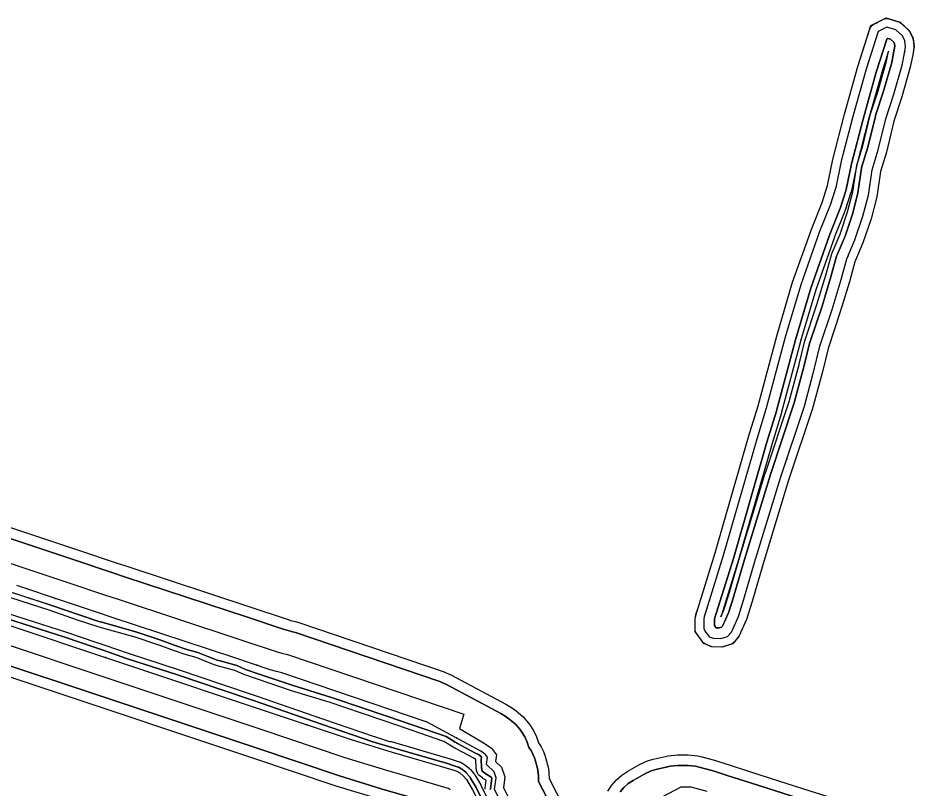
# Model space of a CAD drawing. Header units: inches. Extents: x 87989 to 118156, y 435697 to 451526.
# Drawn here: x 96959.9 to 97381.4, y 450994.8 to 451357.6 of the extents above; entities that cross this region are included whole.
import ezdxf

# ---------------------------------------------------------------- set-up
doc = ezdxf.new("R2010")
doc.units = ezdxf.units.IN
doc.header["$MEASUREMENT"] = 0
for name, color, linetype, true_color in [('As_waterkering_BWK', 7, 'Continuous', 0x7b8981), ('Beschermingszone_BWK', 7, 'Continuous', 0xcf890d), ('Grens_bebouwingsvrije_zone_BWK', 7, 'Continuous', 0x6789ae), ('Kernzone_BWK', 7, 'Continuous', 0xcb89af), ('Referentiepunten_BWK', 7, 'Continuous', 0x178980)]:
    doc.layers.add(name, color=color, linetype=linetype, true_color=true_color)

msp = doc.modelspace()

# ---------------------------------------------------------------- linework, layer by layer
at = {"layer": 'As_waterkering_BWK'}
for points in [[(97283.4026, 451068.849), (97285.0595, 451066.505), (97286.9412, 451065.7524), (97290.5791, 451065.6269), (97293.7153, 451066.5678), (97295.5342, 451068.7003), (97298.8586, 451075.9762), (97301.4302, 451084.1929), (97306.448, 451101.379), (97318.6163, 451141.2709), (97329.8437, 451175.0158), (97334.6107, 451192.7665), (97337.1196, 451203.2412), (97342.8901, 451220.49), (97347.1553, 451234.4773), (97349.7896, 451244.1993), (97353.6157, 451253.1687), (97357.3791, 451264.2707), (97359.9508, 451274.2436), (97361.707, 451286.161), (97364.5296, 451295.5067), (97368.1048, 451310.1212), (97371.8681, 451321.6622), (97375.757, 451335.3986), (97376.886, 451340.9809), (97377.3878, 451344.1171), (97377.0742, 451346.7514), (97375.9451, 451349.1349), (97372.8717, 451351.9574), (97368.6065, 451353.2746), (97366.3488, 451352.1115)], [(97366.3488, 451352.1115), (97364.4668, 451351.1421), (97358.8682, 451333.5471), (97352.6238, 451311.2456), (97347.1228, 451290.1335), (97344.5953, 451277.7933), (97341.9191, 451269.4674), (97337.0127, 451257.1272), (97328.0921, 451232.0009), (97320.807, 451207.4692), (97311.8864, 451174.0169), (97307.4261, 451159.4466), (97291.6663, 451104.7335), (97283.6378, 451078.8638), (97282.7387, 451076.0389), (97282.4879, 451074.5336), (97282.4879, 451070.143), (97283.4026, 451068.849)], [(96880.3861, 451096.9878), (97077.2365, 451031.371), (97116.6595, 451018.1418), (97135.9741, 451012.1887), (97150.5866, 451007.9438)], [(97152.0647, 451026.4316), (97151.9815, 451026.4762), (97084.0824, 451049.4553), (97081.5933, 451050.1047), (97078.6414, 451050.9873), (97061.5522, 451056.6918), (97004.2209, 451075.5807), (96997.7775, 451077.7227), (96980.9848, 451083.3806), (96959.4685, 451090.523)], [(97240.6903, 450929.0408), (97240.687, 450929.032), (97211.18, 450941.841), (97208.695, 450944.826), (97198.5482, 450968.6647), (97195.3732, 450973.1626), (97184.118, 450994.608), (97184.854, 451000.163), (97183.944, 451002.92), (97180.302, 451006.382), (97180.838, 451009.841), (97179.8951, 451011.1304), (97177.6461, 451012.7179), (97152.0647, 451026.4316)], [(97150.5866, 451007.9438), (97164.5365, 451003.8914), (97166.3833, 451003.254), (97167.7166, 451002.4295), (97169.4255, 451001.0308), (97170.8824, 450999.3918), (97173.7161, 450994.5096), (97180.6874, 450980.7779), (97186.7875, 450968.2004), (97195.4738, 450950.0786), (97199.3621, 450942.1237), (97201.462, 450937.8998), (97203.4684, 450935.4648), (97205.8518, 450932.9874), (97208.7725, 450930.8622), (97218.935, 450925.6749), (97237.1388, 450917.6923)]]:
    msp.add_lwpolyline(points, dxfattribs=at)
at = {"layer": 'Beschermingszone_BWK'}
for points in [[(96945.5182, 451121.4596), (96967.3273, 451114.2556), (96988.914, 451107.0897), (97005.7119, 451101.4301), (97012.0757, 451099.3146), (97069.4215, 451080.4209), (97086.182, 451074.8263), (97088.3321, 451074.1834), (97090.394, 451073.6454), (97092.0966, 451073.1359), (97159.9957, 451050.1569), (97163.8488, 451048.4801), (97189.4579, 451034.7515), (97192.0632, 451033.1421), (97194.3121, 451031.5546), (97197.4239, 451028.9557), (97200.0746, 451025.888), (97201.0175, 451024.5986), (97202.639, 451022.0738), (97203.9191, 451019.3599), (97204.8364, 451016.5029), (97206.026, 451014.7127), (97206.9803, 451012.7868), (97207.6842, 451010.7559), (97208.5942, 451007.9989), (97209.4742, 451004.5042), (97209.8307, 450999.8097), (97216.7456, 450986.2364)], [(97212.4711, 450983.6216), (97204.7352, 450998.3615), (97204.8206, 451001.0846), (97204.5223, 451003.7926), (97203.8462, 451006.4317), (97202.837, 451009.4746), (97201.2645, 451012.92), (97200.2524, 451014.3654), (97199.5104, 451016.9393), (97198.4129, 451019.3828), (97196.9816, 451021.6471), (97196.0387, 451022.9365), (97193.9181, 451025.3906), (97191.4287, 451027.4697), (97189.1798, 451029.0572), (97187.0956, 451030.3448), (97161.4864, 451044.0734), (97158.3928, 451045.4207), (97090.4938, 451068.3998), (97089.1316, 451068.8074), (97086.9843, 451069.3677), (97084.6739, 451070.0585), (97067.8477, 451075.675), (97010.5047, 451094.5678), (97004.125, 451096.6886), (96987.3281, 451102.3479), (96965.7555, 451109.5091), (96943.9487, 451116.7124)], [(97179.623, 450994.7012), (97179.6387, 450995.0078), (97179.6563, 450995.1992), (97180.1523, 450998.9414), (97178.6582, 450999.8477), (97178.3828, 451000.041), (97176.7598, 451001.3516), (97176.4746, 451001.6289), (97176.2344, 451001.9473), (97176.0508, 451002.2988), (97175.9238, 451002.6758), (97175.4902, 451004.4043), (97175.4551, 451004.5762), (97175.416, 451004.9707), (97175.3555, 451008.7578), (97175.3594, 451008.8242), (97175.2773, 451008.8828), (97175.0254, 451009.0176), (97174.8496, 451009.0723), (97174.6816, 451009.1484), (97174.5254, 451009.2461), (97173.9863, 451009.5742), (97169.6719, 451011.8867), (97165.3555, 451014.1328), (97160.2656, 451017.2051), (97138.0879, 451024.9102), (97132.2168, 451026.9512), (97121.5508, 451030.5332), (97106.7363, 451035.4863), (97088.5859, 451041.0957), (97072.5684, 451046.4941), (97066.1309, 451048.7598), (97065.9043, 451048.8516), (97062.0313, 451050.6582), (97054.3574, 451052.7031), (97052.9434, 451053.0781), (97052.6895, 451053.1621), (97048.3457, 451054.834), (97043.7617, 451056.6777), (97038.6641, 451058.0957), (97038.543, 451058.1328), (97033.1504, 451059.9297), (97033.0684, 451059.959), (97026.334, 451062.4727), (97026.25, 451062.502), (97015.0879, 451066.2227), (96999.2988, 451070.7168), (96997.2461, 451071.334), (96987.9746, 451074.3379), (96975.1621, 451078.8398), (96956.6738, 451084.8359)], [(96957.4512, 451087.2129), (96975.9629, 451081.209), (96988.7754, 451076.707), (96997.9902, 451073.7207), (97000, 451073.1172), (97015.8242, 451068.6133), (97027.125, 451064.8457), (97033.9414, 451062.3027), (97039.334, 451060.5039), (97044.5645, 451059.0488), (97049.2617, 451057.1602), (97053.5879, 451055.4941), (97055, 451055.1191), (97062.8867, 451053.0176), (97066.9609, 451051.1172), (97073.3828, 451048.8574), (97089.3535, 451043.4746), (97107.502, 451037.8652), (97122.3457, 451032.9043), (97133.0254, 451029.3164), (97139.8555, 451026.9434), (97161.3242, 451019.4844), (97165.5293, 451016.9434), (97166.1426, 451016.6152), (97166.6699, 451016.2578), (97170.5156, 451014.2715), (97175.2285, 451011.7441), (97175.8262, 451011.3809), (97175.9375, 451011.3652), (97176.5938, 451011.0137), (97177.9824, 451010.0313), (97178.0391, 451009.8281), (97177.8555, 451008.7773), (97177.916, 451005.0117), (97178.3496, 451003.2813), (97179.9531, 451001.9844), (97181.9922, 451000.75), (97182.7129, 451000.2695), (97182.8105, 450999.9707), (97182.1348, 450994.8711), (97182.1191, 450994.5645)], [(96875.04, 451079.7962), (97071.5273, 451014.3005), (97111.1454, 451001.0087), (97130.8126, 450994.9453), (97145.5653, 450990.6584)], [(97129.3788, 450990.1554), (97109.6137, 450996.2495), (97069.9413, 451009.5587), (96873.555, 451075.0207)], [(97237.3856, 450993.8175), (97239.2338, 450996.6237), (97241.4419, 450999.1565), (97243.97, 451001.37), (97246.7723, 451003.2241), (97252.3306, 451006.3433), (97256.0114, 451008.032), (97258.7714, 451008.8598), (97264.3276, 451010.1828), (97265.777, 451010.4828), (97270.1182, 451010.8626), (97275.1453, 451010.8626), (97279.4865, 451010.4828), (97281.5868, 451010.0185), (97287.54, 451008.431), (97288.9492, 451008.0104), (97295.4711, 451005.8546), (97303.1232, 451003.3987), (97313.316, 451000.0917), (97329.4522, 450994.9991), (97340.3582, 450991.5022)], [(97327.9364, 450990.2344), (97311.7921, 450995.3296), (97301.5878, 450998.6403), (97293.9277, 451001.0988), (97287.3791, 451003.2633), (97286.2516, 451003.5998), (97280.2985, 451005.1873), (97278.6182, 451005.5588), (97275.1453, 451005.8626), (97270.1182, 451005.8626), (97266.6452, 451005.5588), (97265.4857, 451005.3187), (97259.9295, 451003.9958), (97257.7215, 451003.3335), (97254.7769, 451001.9826), (97249.2454, 450998.8787), (97247.0036, 450997.3954), (97244.9811, 450995.6246), (97243.2146, 450993.5984)]]:
    msp.add_lwpolyline(points, dxfattribs=at)
for points in [[(97289.9298, 451070.6523, 0), (97289.0694, 451070.6819, 0), (97288.209, 451070.7115, 0), (97287.8484, 451071.2217, 0), (97287.4879, 451071.7318, 0), (97287.4879, 451074.1198, 0), (97287.6119, 451074.8638, 0), (97288.4077, 451077.3646, 0), (97296.4563, 451103.3007, 0), (97312.2074, 451157.9829, 0), (97312.231, 451158.0625, 0), (97316.6674, 451172.5533, 0), (97316.7175, 451172.7286, 0), (97325.6201, 451206.1132, 0), (97332.8479, 451230.4517, 0), (97341.6934, 451255.3665, 0), (97346.5653, 451267.6201, 0), (97346.6792, 451267.9374, 0), (97349.3554, 451276.2633, 0), (97349.4936, 451276.79, 0), (97351.9945, 451289.0007, 0), (97357.439, 451309.8973, 0), (97357.4626, 451309.9847, 0), (97363.6594, 451332.1145, 0), (97368.6198, 451347.657, 0), (97369.0816, 451347.8949, 0), (97370.3197, 451347.5126, 0), (97371.8443, 451346.1124, 0), (97372.2058, 451345.3492, 0), (97372.3404, 451344.2185, 0), (97371.9649, 451341.8719, 0), (97370.894, 451336.5769, 0), (97367.084, 451323.1188, 0), (97363.3511, 451311.6713, 0), (97363.248, 451311.3093, 0), (97359.7045, 451296.8245, 0), (97356.9205, 451287.6066, 0), (97356.7604, 451286.89, 0), (97355.0429, 451275.2351, 0), (97352.584, 451265.6995, 0), (97348.9417, 451254.9548, 0), (97345.1906, 451246.1613, 0), (97344.9637, 451245.507, 0), (97342.3498, 451235.8606, 0), (97338.1271, 451222.0126, 0), (97332.3779, 451204.8275, 0), (97332.2571, 451204.4059, 0), (97329.7641, 451193.9974, 0), (97325.053, 451176.4547, 0), (97313.872, 451142.8494, 0), (97313.8339, 451142.7297, 0), (97301.657, 451102.8091, 0), (97296.658, 451085.6865, 0), (97296.6302, 451085.5944, 0), (97294.1805, 451077.7689, 0), (97291.2767, 451071.4136, 0), (97290.8673, 451070.9335, 0)], [(97290.5357, 451075.8074, 0), (97291.8414, 451078.6653, 0), (97294.2408, 451086.3297, 0), (97294.2616, 451086.3987, 0), (97299.2615, 451103.524, 0), (97311.4473, 451143.474, 0), (97311.495, 451143.6237, 0), (97322.6576, 451177.1742, 0), (97327.3324, 451194.58, 0), (97327.3492, 451194.6459, 0), (97329.8259, 451204.9882, 0), (97329.8538, 451205.0944, 0), (97329.9746, 451205.5159, 0), (97330.0071, 451205.6207, 0), (97335.7354, 451222.7419, 0), (97335.7558, 451222.8059, 0), (97339.9362, 451236.5146, 0), (97339.9579, 451236.59, 0), (97342.5507, 451246.1608, 0), (97342.6018, 451246.3263, 0), (97342.8287, 451246.9805, 0), (97342.8911, 451247.1421, 0), (97346.6047, 451255.8479, 0), (97350.1864, 451266.4139, 0), (97352.5889, 451275.731, 0), (97354.2872, 451287.2545, 0), (97354.3206, 451287.4351, 0), (97354.4807, 451288.1517, 0), (97354.5273, 451288.3293, 0), (97357.292, 451297.4834, 0), (97360.8196, 451311.9034, 0), (97360.8437, 451311.9944, 0), (97360.9468, 451312.3564, 0), (97360.9743, 451312.4464, 0), (97364.6776, 451323.8, 0), (97364.7063, 451323.8942, 0), (97368.4626, 451337.166, 0), (97369.4431, 451342.0142, 0), (97366.0676, 451331.4402, 0), (97366.0418, 451331.3542, 0), (97359.873, 451309.3217, 0), (97359.8553, 451309.256, 0), (97354.4304, 451288.4343, 0), (97351.9427, 451276.2885, 0), (97351.9118, 451276.1558, 0), (97351.7736, 451275.629, 0), (97351.7355, 451275.4982, 0), (97349.0593, 451267.1722, 0), (97349.0321, 451267.0925, 0), (97348.9182, 451266.7753, 0), (97348.8884, 451266.6965, 0), (97344.0501, 451254.5298, 0), (97344.0173, 451254.4426, 0), (97335.2258, 451229.6771, 0), (97328.0361, 451205.4688, 0), (97328.0171, 451205.4012, 0), (97319.1271, 451172.0625, 0), (97319.0643, 451171.8434, 0), (97314.6157, 451157.3108, 0), (97298.8513, 451102.5841, 0), (97290.7927, 451076.6151, 0)]]:
    msp.add_polyline3d(points, close=True, dxfattribs=at)
for points in [[(97182.4785, 450981.666, 0), (97175.4863, 450995.4395, 0), (97175.4453, 450995.5137, 0), (97172.8418, 451000, 0), (97172.6113, 451000.3965, 0), (97172.5117, 451000.5703, 0), (97172.3965, 451000.6992, 0), (97170.9199, 451002.3594, 0), (97170.8145, 451002.4785, 0), (97170.6914, 451002.5781, 0), (97168.9844, 451003.9766, 0), (97168.8809, 451004.0605, 0), (97168.7676, 451004.1309, 0), (97167.4102, 451004.9707, 0), (97167.2461, 451005.0723, 0), (97167.0508, 451005.1387, 0), (97165.1895, 451005.7813, 0), (97161.9316, 451006.873, 0), (97134.2676, 451014.8066, 0), (97126.7949, 451017.1113, 0), (97102.7988, 451025.3359, 0), (97071.1582, 451036.3496, 0), (97054.9121, 451041.8125, 0), (97035.0391, 451048.5039, 0), (97010.9727, 451056.3066, 0), (97000, 451060.1289, 0), (96995.8008, 451061.5898, 0), (96981.9375, 451066.3145, 0), (96954.5293, 451075.1094, 0)], [(96955.3086, 451077.4844, 0), (96982.7227, 451068.6875, 0), (96996.6133, 451063.9531, 0), (97000.8223, 451062.4883, 0), (97011.7695, 451058.6777, 0), (97035.8242, 451050.877, 0), (97055.709, 451044.1836, 0), (97071.9688, 451038.7148, 0), (97103.6152, 451027.6992, 0), (97127.5313, 451019.5, 0), (97127.6055, 451019.4766, 0), (97134.7754, 451017.2676, 0), (97135.5156, 451017.1875, 0), (97163.6328, 451008.9414, 0), (97165.9941, 451008.1484, 0), (97167.8672, 451007.502, 0), (97168.0801, 451007.4277, 0), (97168.4961, 451007.2363, 0), (97168.5684, 451007.1934, 0), (97168.7168, 451007.1016, 0), (97170.084, 451006.2578, 0), (97170.1953, 451006.1875, 0), (97170.4648, 451005.9961, 0), (97170.5664, 451005.9121, 0), (97172.2754, 451004.5137, 0), (97172.3984, 451004.4121, 0), (97172.6836, 451004.1387, 0), (97172.7891, 451004.0195, 0), (97174.2734, 451002.3516, 0), (97174.373, 451002.2383, 0), (97174.4258, 451002.1777, 0), (97174.6738, 451001.8242, 0), (97174.7734, 451001.6504, 0), (97175.0039, 451001.2559, 0), (97177.623, 450996.7441, 0), (97177.7168, 450996.5723, 0), (97184.7188, 450982.7773, 0)]]:
    msp.add_polyline3d(points, dxfattribs=at)
at = {"layer": 'Grens_bebouwingsvrije_zone_BWK'}
msp.add_lwpolyline([(97280.1363, 451066.54), (97278.4879, 451068.8719), (97278.4879, 451074.8646), (97278.8403, 451076.9791), (97279.8218, 451080.0631), (97287.8339, 451105.88), (97303.5915, 451160.5857), (97308.0402, 451175.118), (97316.9565, 451208.5541), (97324.2875, 451233.2402), (97333.2682, 451258.5358), (97338.1522, 451270.8199), (97340.7204, 451278.8096), (97343.2253, 451291.0397), (97348.7622, 451312.2892), (97355.0353, 451334.6931), (97361.1587, 451353.9374), (97364.5169, 451355.6674), (97368.2265, 451357.5784), (97374.9134, 451355.5133), (97379.2258, 451351.5529), (97380.9689, 451347.8732), (97381.4257, 451344.036), (97380.8228, 451340.2682), (97379.6473, 451334.4559), (97375.6955, 451320.4969), (97371.9544, 451309.0244), (97368.3896, 451294.4525), (97365.6213, 451285.2865), (97363.8771, 451273.4504), (97361.2152, 451263.1276), (97357.3549, 451251.7398), (97353.5778, 451242.8852), (97350.9996, 451233.3706), (97346.7005, 451219.2719), (97340.9687, 451202.1387), (97338.4879, 451191.7817), (97333.6763, 451173.8647), (97322.4276, 451140.0558), (97310.281, 451100.2349), (97305.2591, 451083.0349), (97302.601, 451074.5421), (97298.9402, 451066.5297), (97295.9937, 451063.0752), (97291.0986, 451061.6066), (97286.1047, 451061.7788), (97282.4759, 451063.2304)], close=True, dxfattribs=at)
for points in [[(96940.4959, 451106.2683), (96962.2977, 451099.0667), (96983.8393, 451091.9159), (97000.6339, 451086.2574), (97007.0486, 451084.1249), (97064.3852, 451065.2343), (97081.356, 451059.5694), (97084.0193, 451058.7731), (97086.6643, 451058.0829), (97169.6777, 451030.0778), (97167.6902, 451023.3204), (97179.7523, 451016.1273), (97182.737, 451014.0204), (97185.0445, 451010.8653), (97184.5754, 451007.8386), (97187.4277, 451005.1273), (97188.9397, 451000.5463), (97188.2502, 450995.342), (97198.7928, 450975.2544)], [(97163.1729, 450994.5182), (97162.4908, 450995.0765), (97161.8112, 450995.3111), (97148.0759, 450999.3011), (97133.3932, 451003.5664), (97113.902, 451009.574), (97074.3819, 451022.8357), (96877.7131, 451088.392)], [(97263.2866, 450991.3225), (97271.8327, 450995.8626), (97276.4557, 450995.8626), (97283.9593, 450993.8616)]]:
    msp.add_lwpolyline(points, dxfattribs=at)
at = {"layer": 'Kernzone_BWK'}
for points in [[(96943.9492, 451116.7109), (96965.7559, 451109.5078), (96987.3281, 451102.3477), (97004.125, 451096.6875), (97010.5039, 451094.5664), (97067.8477, 451075.6758), (97084.6738, 451070.0586), (97086.9844, 451069.3672), (97089.1309, 451068.8086), (97090.4941, 451068.3984), (97158.3926, 451045.4219), (97161.4863, 451044.0742), (97187.0957, 451030.3438), (97189.1797, 451029.0586), (97191.4277, 451027.4688), (97193.918, 451025.3906), (97196.0391, 451022.9375), (97196.9824, 451021.6484), (97198.4121, 451019.3828), (97199.5098, 451016.9375), (97200.252, 451014.3672), (97201.2637, 451012.9219), (97202.8379, 451009.4727), (97203.8457, 451006.4336), (97204.5215, 451003.793), (97204.8203, 451001.0859), (97204.7344, 450998.3633), (97212.4707, 450983.6211)], [(97182.1191, 450994.5625), (97182.1348, 450994.8711), (97182.8105, 450999.9727), (97182.7129, 451000.2695), (97181.9922, 451000.75), (97179.9531, 451001.9844), (97178.3496, 451003.2813), (97177.916, 451005.0117), (97177.8555, 451008.7773), (97178.0391, 451009.8281), (97177.9824, 451010.0313), (97176.5938, 451011.0117), (97175.9375, 451011.3633), (97175.8262, 451011.3828), (97175.2285, 451011.7461), (97170.5156, 451014.2734), (97166.6699, 451016.2578), (97166.1426, 451016.6172), (97165.5293, 451016.9453), (97161.3242, 451019.4844), (97139.8555, 451026.9414), (97133.0254, 451029.3164), (97122.3457, 451032.9023), (97107.502, 451037.8672), (97089.3535, 451043.4727), (97073.3828, 451048.8594), (97066.9609, 451051.1172), (97062.8867, 451053.0156), (97055, 451055.1172), (97053.5879, 451055.4961), (97049.2617, 451057.1602), (97044.5645, 451059.0508), (97039.334, 451060.5039), (97033.9414, 451062.3008), (97027.125, 451064.8477), (97015.8242, 451068.6133), (97000, 451073.1172), (96997.9902, 451073.7227), (96988.7754, 451076.707), (96975.9629, 451081.2109), (96957.4512, 451087.2109)], [(97145.5645, 450990.6602), (97130.8125, 450994.9453), (97111.1445, 451001.0078), (97071.5273, 451014.3008), (96875.0391, 451079.7969)], [(96954.5293, 451075.1094), (96981.9375, 451066.3125), (96995.8008, 451061.5898), (97000, 451060.1289), (97010.9727, 451056.3086), (97035.0391, 451048.5039), (97054.9121, 451041.8125), (97071.1582, 451036.3516), (97102.7988, 451025.3359), (97126.7949, 451017.1094), (97134.2676, 451014.8086), (97161.9316, 451006.875), (97165.1895, 451005.7813), (97167.0508, 451005.1406), (97167.2461, 451005.0703), (97167.4102, 451004.9688), (97168.7676, 451004.1289), (97168.8809, 451004.0625), (97168.9844, 451003.9766), (97170.6914, 451002.5781), (97170.8145, 451002.4766), (97170.9199, 451002.3594), (97172.3965, 451000.6992), (97172.5117, 451000.5703), (97172.6113, 451000.3945), (97172.8418, 451000), (97175.4453, 450995.5117), (97175.4863, 450995.4414), (97182.4785, 450981.668)], [(97243.2148, 450993.5977), (97244.9805, 450995.625), (97247.0039, 450997.3945), (97249.2461, 450998.8789), (97254.7773, 451001.9844), (97257.7207, 451003.332), (97259.9297, 451003.9961), (97265.4863, 451005.3203), (97266.6445, 451005.5586), (97270.1191, 451005.8633), (97275.1445, 451005.8633), (97278.6191, 451005.5586), (97280.2988, 451005.1875), (97286.252, 451003.6016), (97287.3789, 451003.2617), (97293.9277, 451001.0977), (97301.5879, 450998.6406), (97311.793, 450995.3281), (97327.9355, 450990.2344)]]:
    msp.add_lwpolyline(points, dxfattribs=at)
for points in [[(97290.5102, 451061.6281, 0), (97286.525, 451061.7839, 0), (97285.5144, 451062.016, 0), (97283.3167, 451062.916, 0), (97282.4883, 451063.4409, 0), (97281.8943, 451064.0649, 0), (97280.1363, 451066.54, 0), (97279.1227, 451067.9885, 0), (97278.8481, 451068.4868, 0), (97278.6482, 451069.0195, 0), (97278.5273, 451069.5754, 0), (97278.4879, 451070.1429, 0), (97278.4879, 451074.5336, 0), (97278.5423, 451075.1912, 0), (97278.8602, 451076.9742, 0), (97279.8218, 451080.0631, 0), (97287.8343, 451105.8799, 0), (97303.5918, 451160.5856, 0), (97308.0402, 451175.118, 0), (97316.9573, 451208.554, 0), (97324.2901, 451233.2394, 0), (97333.2695, 451258.5353, 0), (97338.1522, 451270.8199, 0), (97340.7204, 451278.8096, 0), (97343.2281, 451291.0391, 0), (97348.7625, 451312.2891, 0), (97355.0364, 451334.6927, 0), (97360.6816, 451352.4325, 0), (97360.9137, 451352.9788, 0), (97361.2244, 451353.4844, 0), (97361.6067, 451353.9384, 0), (97362.0522, 451354.3304, 0), (97362.5509, 451354.6521, 0), (97363.576, 451355.1827, 0), (97364.5169, 451355.6674, 0), (97365.6458, 451356.249, 0), (97367.0066, 451356.932, 0), (97367.6175, 451357.1488, 0), (97368.2563, 451357.2599, 0), (97368.9046, 451357.2621, 0), (97369.544, 451357.1552, 0), (97374.1459, 451355.7478, 0), (97374.8717, 451355.4216, 0), (97375.5101, 451354.9626, 0), (97378.83, 451351.8936, 0), (97379.4847, 451350.9911, 0), (97380.761, 451348.2917, 0), (97381.0297, 451347.3352, 0), (97381.3737, 451344.3535, 0), (97381.3375, 451343.4851, 0), (97380.8212, 451340.2686, 0), (97379.6416, 451334.4573, 0), (97375.694, 451320.4974, 0), (97371.9544, 451309.0244, 0), (97368.3869, 451294.4532, 0), (97365.6213, 451285.2865, 0), (97363.8661, 451273.4528, 0), (97361.2099, 451263.1292, 0), (97357.3495, 451251.7419, 0), (97353.5778, 451242.8853, 0), (97350.9987, 451233.3708, 0), (97346.6998, 451219.2722, 0), (97340.9687, 451202.1387, 0), (97338.4872, 451191.7819, 0), (97333.673, 451173.8657, 0), (97322.4276, 451140.0558, 0), (97310.2809, 451100.235, 0), (97305.2587, 451083.035, 0), (97302.5864, 451074.5477, 0), (97299.0854, 451066.8691, 0), (97298.588, 451066.1169, 0), (97296.7586, 451063.972, 0), (97296.3784, 451063.5831, 0), (97295.9487, 451063.2498, 0), (97295.4777, 451062.9778, 0), (97294.974, 451062.7727, 0), (97291.5011, 451061.7416, 0)], [(97289.9298, 451070.6523, 0), (97290.8673, 451070.9335, 0), (97291.2767, 451071.4136, 0), (97294.1805, 451077.7689, 0), (97296.6302, 451085.5944, 0), (97296.658, 451085.6865, 0), (97301.657, 451102.8091, 0), (97313.8339, 451142.7297, 0), (97313.872, 451142.8494, 0), (97325.053, 451176.4547, 0), (97329.7641, 451193.9974, 0), (97332.2571, 451204.4059, 0), (97332.3779, 451204.8275, 0), (97338.1271, 451222.0126, 0), (97342.3498, 451235.8606, 0), (97344.9637, 451245.507, 0), (97345.1906, 451246.1613, 0), (97348.9417, 451254.9548, 0), (97352.584, 451265.6995, 0), (97355.0429, 451275.2351, 0), (97356.7604, 451286.89, 0), (97356.9205, 451287.6066, 0), (97359.7045, 451296.8245, 0), (97363.248, 451311.3093, 0), (97363.3511, 451311.6713, 0), (97367.084, 451323.1188, 0), (97370.894, 451336.5769, 0), (97371.9649, 451341.8719, 0), (97372.3404, 451344.2185, 0), (97372.2058, 451345.3492, 0), (97371.8443, 451346.1124, 0), (97370.3197, 451347.5126, 0), (97369.0816, 451347.8949, 0), (97368.6198, 451347.657, 0), (97363.6594, 451332.1145, 0), (97357.4626, 451309.9847, 0), (97357.439, 451309.8973, 0), (97351.9945, 451289.0007, 0), (97349.4936, 451276.79, 0), (97349.3554, 451276.2633, 0), (97346.6792, 451267.9374, 0), (97346.5653, 451267.6201, 0), (97341.6934, 451255.3665, 0), (97332.8479, 451230.4517, 0), (97325.6201, 451206.1132, 0), (97316.7175, 451172.7286, 0), (97316.6674, 451172.5533, 0), (97312.231, 451158.0625, 0), (97312.2074, 451157.9829, 0), (97296.4563, 451103.3007, 0), (97288.4077, 451077.3646, 0), (97287.6119, 451074.8638, 0), (97287.4879, 451074.1198, 0), (97287.4879, 451071.7318, 0), (97287.8484, 451071.2217, 0), (97288.209, 451070.7115, 0), (97289.0694, 451070.6819, 0)]]:
    msp.add_polyline3d(points, close=True, dxfattribs=at)
at = {"layer": 'Referentiepunten_BWK'}
for p in [(97377.0171, 451341.8005), (97343.6671, 451274.9054), (97350.4048, 451245.6415), (97313.398, 451179.6854), (97321.5101, 451149.9686), (96977.4791, 451084.5443), (97285.158, 451083.7621), (97283.4026, 451068.849), (97001.1515, 451056.7327), (97072.397, 451053.0717), (97096.0072, 451025.0721), (97166.1547, 451018.8782)]:
    msp.add_point(p, dxfattribs=at)

doc.saveas('drawing.dxf')
